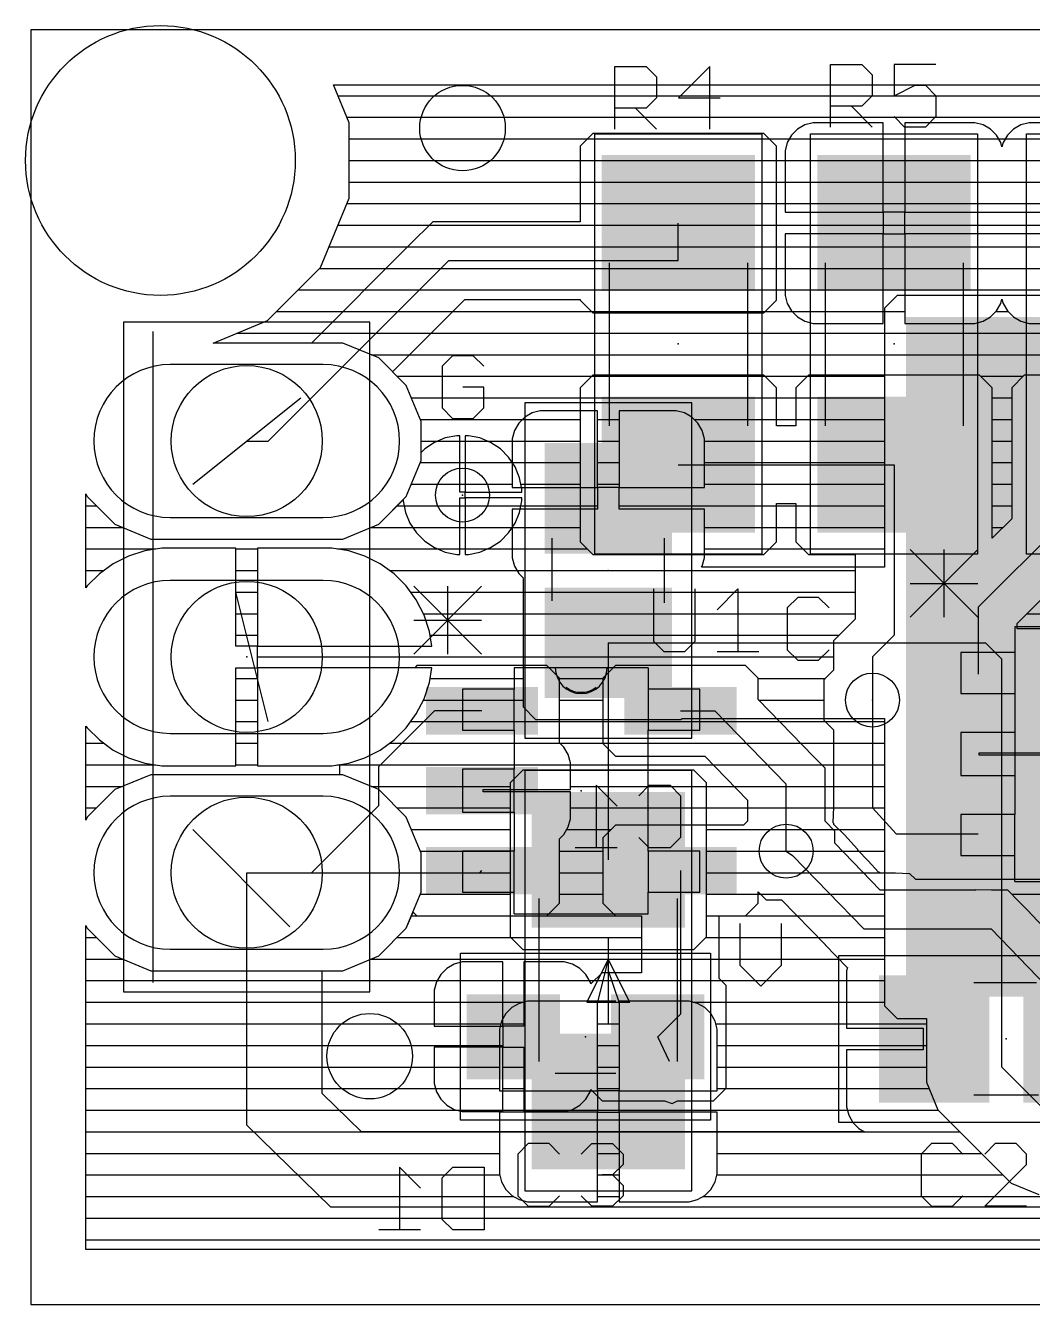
# Model space of a CAD drawing. Extents: x 0 to 1.18, y 0 to 0.59.
# Drawn here: x -0.003 to 0.464, y 0 to 0.593 of the extents above; entities that cross this region are included whole.
import ezdxf

# ---------------------------------------------------------------- set-up
doc = ezdxf.new("R2010")
doc.units = 0
for name, color, linetype in [('1', 14, 'CONTINUOUS'), ('16', 174, 'CONTINUOUS'), ('17', 94, 'CONTINUOUS'), ('18', 94, 'CONTINUOUS'), ('19', 54, 'CONTINUOUS'), ('20', 178, 'CONTINUOUS'), ('21', 251, 'CONTINUOUS'), ('22', 251, 'CONTINUOUS'), ('23', 178, 'CONTINUOUS'), ('24', 178, 'CONTINUOUS'), ('25', 251, 'CONTINUOUS'), ('26', 251, 'CONTINUOUS'), ('39', 14, 'CONTINUOUS'), ('40', 174, 'CONTINUOUS'), ('51', 251, 'CONTINUOUS'), ('52', 251, 'CONTINUOUS')]:
    doc.layers.add(name, color=color, linetype=linetype)

# ---------------------------------------------------------------- blocks, each defined once
blk = doc.blocks.new('PIE')
blk.add_circle((0, 0), 0.5)
blk = doc.blocks.new('RECT')
blk.add_solid([(-0.5, -0.5), (0.5, -0.5), (-0.5, 0.5), (0.5, 0.5)])
blk = doc.blocks.new('LONGP100')
blk.add_lwpolyline([(-0.5, -0.5), (0.5, -0.5, 1), (0.5, 0.5), (-0.5, 0.5, 1)], format="xyb", close=True)
blk = doc.blocks.new('ROUNDV')
blk.add_circle((0, 0), 0.5)

msp = doc.modelspace()

# ---------------------------------------------------------------- linework, layer by layer
at = {"layer": '1'}
for p, q in [((0.1475, 0.547405), (0.14019, 0.565051)), ((0.14019, 0.565051), (1.155602, 0.565051)), ((0.142283, 0.56), (1.155602, 0.56)), ((0.146425, 0.55), (1.155602, 0.55)), ((0.1475, 0.512595), (0.1475, 0.547405)), ((0.358718, 0.546458), (0.355298, 0.544483)), ((0.362533, 0.54748), (0.358718, 0.546458)), ((0.395, 0.54748), (0.362533, 0.54748)), ((0.395, 0.505985), (0.395, 0.54748)), ((0.437467, 0.54748), (0.405, 0.54748)), ((0.405, 0.54748), (0.405, 0.505985)), ((0.441282, 0.546458), (0.437467, 0.54748)), ((0.444702, 0.544483), (0.441282, 0.546458)), ((0.458718, 0.546458), (0.455298, 0.544483)), ((0.462533, 0.54748), (0.458718, 0.546458)), ((0.495, 0.54748), (0.462533, 0.54748)), ((0.1475, 0.54), (0.257885, 0.54)), ((0.260366, 0.54248), (0.254508, 0.536622)), ((0.339634, 0.54248), (0.260366, 0.54248)), ((0.345492, 0.536622), (0.339634, 0.54248)), ((0.342114, 0.54), (0.351529, 0.54)), ((0.352505, 0.54169), (0.35053, 0.53827)), ((0.355298, 0.544483), (0.352505, 0.54169)), ((0.395, 0.54), (0.405, 0.54)), ((0.447495, 0.54169), (0.444702, 0.544483)), ((0.44947, 0.53827), (0.447495, 0.54169)), ((0.448471, 0.54), (0.451529, 0.54)), ((0.452505, 0.54169), (0.45053, 0.53827)), ((0.455298, 0.544483), (0.452505, 0.54169)), ((0.254508, 0.536622), (0.254508, 0.501622)), ((0.345492, 0.465346), (0.345492, 0.536622)), ((0.35053, 0.53827), (0.349508, 0.534455)), ((0.349508, 0.534455), (0.349508, 0.505984)), ((0.45, 0.536291), (0.44947, 0.53827)), ((0.45053, 0.53827), (0.45, 0.536291)), ((0.1475, 0.53), (0.254508, 0.53)), ((0.345492, 0.53), (0.349508, 0.53)), ((0.395, 0.53), (0.405, 0.53)), ((0.1475, 0.52), (0.254508, 0.52)), ((0.345492, 0.52), (0.349508, 0.52)), ((0.395, 0.52), (0.405, 0.52)), ((0.134179, 0.480435), (0.1475, 0.512595)), ((0.146425, 0.51), (0.254508, 0.51)), ((0.345492, 0.51), (0.349508, 0.51)), ((0.395, 0.51), (0.405, 0.51)), ((0.349508, 0.505984), (0.395, 0.505984)), ((0.405, 0.505985), (0.395, 0.505985)), ((0.395, 0.505984), (0.395, 0.495984)), ((0.405, 0.495984), (0.405, 0.505984)), ((0.405, 0.505984), (0.495, 0.505984)), ((0.142283, 0.5), (0.184544, 0.5)), ((0.186166, 0.501622), (0.175622, 0.491078)), ((0.254508, 0.501622), (0.186166, 0.501622)), ((0.299921, 0.483622), (0.3, 0.500984)), ((0.345492, 0.5), (0.395, 0.5)), ((0.405, 0.5), (0.495, 0.5)), ((0.395, 0.495984), (0.349508, 0.495984)), ((0.349508, 0.495984), (0.349508, 0.467513)), ((0.395, 0.454488), (0.395, 0.495984)), ((0.395, 0.495984), (0.405, 0.495984)), ((0.449508, 0.495984), (0.405, 0.495984)), ((0.405, 0.495984), (0.405, 0.454488)), ((0.495, 0.495984), (0.449508, 0.495984)), ((0.175622, 0.491078), (0.129977, 0.445433)), ((0.138141, 0.49), (0.174544, 0.49)), ((0.345492, 0.49), (0.349508, 0.49)), ((0.395, 0.49), (0.405, 0.49)), ((0.109565, 0.455821), (0.134179, 0.480435)), ((0.11, 0.4), (0.193622, 0.483622)), ((0.133744, 0.48), (0.164544, 0.48)), ((0.193622, 0.483622), (0.299921, 0.483622)), ((0.345492, 0.48), (0.349508, 0.48)), ((0.395, 0.48), (0.405, 0.48)), ((0.123744, 0.47), (0.154544, 0.47)), ((0.345492, 0.47), (0.349508, 0.47)), ((0.395, 0.47), (0.405, 0.47)), ((0.16757, 0.432115), (0.201078, 0.465622)), ((0.201078, 0.465622), (0.254508, 0.465622)), ((0.254508, 0.465622), (0.254508, 0.465346)), ((0.254508, 0.465346), (0.260366, 0.459488)), ((0.339634, 0.459488), (0.345492, 0.465346)), ((0.349508, 0.467513), (0.35053, 0.463698)), ((0.35053, 0.463698), (0.352505, 0.460278)), ((0.447495, 0.460278), (0.44947, 0.463698)), ((0.44947, 0.463698), (0.45, 0.465677)), ((0.45, 0.465677), (0.45053, 0.463698)), ((0.45053, 0.463698), (0.452505, 0.460278)), ((0.113744, 0.46), (0.144544, 0.46)), ((0.195456, 0.46), (0.259854, 0.46)), ((0.260366, 0.459488), (0.339634, 0.459488)), ((0.340146, 0.46), (0.352783, 0.46)), ((0.352505, 0.460278), (0.355298, 0.457485)), ((0.355298, 0.457485), (0.358718, 0.45551)), ((0.395, 0.46), (0.405, 0.46)), ((0.441282, 0.45551), (0.444702, 0.457485)), ((0.444702, 0.457485), (0.447495, 0.460278)), ((0.447217, 0.46), (0.452783, 0.46)), ((0.452505, 0.460278), (0.455298, 0.457485)), ((0.455298, 0.457485), (0.458718, 0.45551)), ((0.084485, 0.445433), (0.109565, 0.455821)), ((0.358718, 0.45551), (0.362533, 0.454488)), ((0.362533, 0.454488), (0.395, 0.454488)), ((0.405, 0.454488), (0.437467, 0.454488)), ((0.437467, 0.454488), (0.441282, 0.45551)), ((0.458718, 0.45551), (0.462533, 0.454488)), ((0.462533, 0.454488), (0.495, 0.454488)), ((0.129977, 0.445433), (0.084485, 0.445433)), ((0.095511, 0.45), (0.134544, 0.45)), ((0.185456, 0.45), (0.639015, 0.45)), ((0.175456, 0.44), (0.59752, 0.44)), ((0.173949, 0.425736), (0.16757, 0.432115)), ((0.169685, 0.43), (0.259854, 0.43)), ((0.260366, 0.430512), (0.254508, 0.424654)), ((0.339634, 0.430512), (0.260366, 0.430512)), ((0.345492, 0.424654), (0.339634, 0.430512)), ((0.340146, 0.43), (0.359854, 0.43)), ((0.360366, 0.430512), (0.354508, 0.424654)), ((0.439634, 0.430512), (0.360366, 0.430512)), ((0.445492, 0.424654), (0.439634, 0.430512)), ((0.440146, 0.43), (0.459854, 0.43)), ((0.460366, 0.430512), (0.454508, 0.424654)), ((0.539634, 0.430512), (0.460366, 0.430512)), ((0.180866, 0.409037), (0.173949, 0.425736)), ((0.254508, 0.424654), (0.254508, 0.353377)), ((0.345492, 0.407016), (0.345492, 0.424654)), ((0.354508, 0.424654), (0.354508, 0.407016)), ((0.445492, 0.354948), (0.445492, 0.424654)), ((0.454508, 0.424654), (0.454508, 0.363964)), ((0.176325, 0.42), (0.254508, 0.42)), ((0.345492, 0.42), (0.354508, 0.42)), ((0.445492, 0.42), (0.454508, 0.42)), ((0.180467, 0.41), (0.254508, 0.41)), ((0.180866, 0.394757), (0.180866, 0.409037)), ((0.345492, 0.41), (0.354508, 0.41)), ((0.445492, 0.41), (0.454508, 0.41)), ((0.354508, 0.407016), (0.345492, 0.407016)), ((0.1, 0.4), (0.11, 0.4)), ((0.180866, 0.4), (0.188495, 0.4)), ((0.186974, 0.39937), (0.18247, 0.396361)), ((0.191978, 0.401443), (0.186974, 0.39937)), ((0.197291, 0.4025), (0.191978, 0.401443)), ((0.19875, 0.4025), (0.197291, 0.4025)), ((0.19875, 0.376251), (0.19875, 0.4025)), ((0.19875, 0.4), (0.20125, 0.4)), ((0.202709, 0.4025), (0.20125, 0.4025)), ((0.20125, 0.4025), (0.20125, 0.376251)), ((0.208021, 0.401443), (0.202709, 0.4025)), ((0.213026, 0.39937), (0.208021, 0.401443)), ((0.211505, 0.4), (0.254508, 0.4)), ((0.21753, 0.396361), (0.213026, 0.39937)), ((0.445492, 0.4), (0.454508, 0.4)), ((0.18247, 0.396361), (0.180866, 0.394757)), ((0.221361, 0.39253), (0.21753, 0.396361)), ((0.22437, 0.388026), (0.221361, 0.39253)), ((0.19875, 0.39), (0.20125, 0.39)), ((0.223051, 0.39), (0.254508, 0.39)), ((0.226443, 0.383021), (0.22437, 0.388026)), ((0.3, 0.389016), (0.4, 0.389016)), ((0.4, 0.389016), (0.4, 0.31)), ((0.445492, 0.39), (0.454508, 0.39)), ((0.19875, 0.38), (0.20125, 0.38)), ((0.2275, 0.377709), (0.226443, 0.383021)), ((0.227044, 0.38), (0.254508, 0.38)), ((0.5, 0.384), (0.439, 0.323)), ((0.445492, 0.38), (0.454508, 0.38)), ((0.0255, 0.332031), (0.0255, 0.375594)), ((0.0255, 0.375594), (0.026051, 0.374264)), ((0.026051, 0.374264), (0.038831, 0.361484)), ((0.20125, 0.376251), (0.19875, 0.376251)), ((0.19875, 0.3475), (0.19875, 0.373749)), ((0.19875, 0.373749), (0.20125, 0.373749)), ((0.20125, 0.373749), (0.20125, 0.3475)), ((0.201251, 0.37375), (0.201251, 0.37625)), ((0.201251, 0.37625), (0.2275, 0.37625)), ((0.2275, 0.37375), (0.201251, 0.37375)), ((0.2275, 0.37625), (0.2275, 0.377709)), ((0.2275, 0.372291), (0.2275, 0.37375)), ((0.0255, 0.37), (0.030315, 0.37)), ((0.161169, 0.361484), (0.1725, 0.372815)), ((0.169685, 0.37), (0.172956, 0.37)), ((0.1725, 0.372815), (0.1725, 0.372291)), ((0.1725, 0.372291), (0.173557, 0.366978)), ((0.19875, 0.37), (0.20125, 0.37)), ((0.226443, 0.366978), (0.2275, 0.372291)), ((0.227044, 0.37), (0.254508, 0.37)), ((0.345492, 0.353377), (0.345492, 0.371016)), ((0.345492, 0.371016), (0.354508, 0.371016)), ((0.345492, 0.37), (0.354508, 0.37)), ((0.354508, 0.371016), (0.354508, 0.353377)), ((0.445492, 0.37), (0.454508, 0.37)), ((0.038831, 0.361484), (0.05553, 0.354567)), ((0.14447, 0.354567), (0.161169, 0.361484)), ((0.173557, 0.366978), (0.17563, 0.361974)), ((0.17563, 0.361974), (0.178639, 0.35747)), ((0.221361, 0.35747), (0.22437, 0.361974)), ((0.22437, 0.361974), (0.226443, 0.366978)), ((0.454508, 0.363964), (0.445492, 0.354948)), ((0.0255, 0.36), (0.042413, 0.36)), ((0.157587, 0.36), (0.176949, 0.36)), ((0.178639, 0.35747), (0.18247, 0.353639)), ((0.19875, 0.36), (0.20125, 0.36)), ((0.21753, 0.353639), (0.221361, 0.35747)), ((0.223051, 0.36), (0.254508, 0.36)), ((0.345492, 0.36), (0.354508, 0.36)), ((0.445492, 0.36), (0.450544, 0.36)), ((0.0255, 0.35), (0.057864, 0.35)), ((0.060598, 0.350433), (0.052757, 0.349191)), ((0.05553, 0.354567), (0.14447, 0.354567)), ((0.095, 0.350433), (0.060598, 0.350433)), ((0.095, 0.305), (0.095, 0.350433)), ((0.095, 0.35), (0.105, 0.35)), ((0.139402, 0.350433), (0.105, 0.350433)), ((0.105, 0.350433), (0.105, 0.305)), ((0.147243, 0.349191), (0.139402, 0.350433)), ((0.142136, 0.35), (0.188494, 0.35)), ((0.18247, 0.353639), (0.186974, 0.35063)), ((0.186974, 0.35063), (0.191978, 0.348557)), ((0.19875, 0.35), (0.20125, 0.35)), ((0.208021, 0.348557), (0.213026, 0.35063)), ((0.211506, 0.35), (0.257885, 0.35)), ((0.213026, 0.35063), (0.21753, 0.353639)), ((0.254508, 0.353377), (0.260366, 0.34752)), ((0.339634, 0.34752), (0.345492, 0.353377)), ((0.342115, 0.35), (0.357885, 0.35)), ((0.354508, 0.353377), (0.360366, 0.34752)), ((0.045207, 0.346738), (0.038134, 0.343134)), ((0.052757, 0.349191), (0.045207, 0.346738)), ((0.154793, 0.346738), (0.147243, 0.349191)), ((0.161866, 0.343134), (0.154793, 0.346738)), ((0.191978, 0.348557), (0.197291, 0.3475)), ((0.197291, 0.3475), (0.19875, 0.3475)), ((0.20125, 0.3475), (0.202709, 0.3475)), ((0.202709, 0.3475), (0.208021, 0.348557)), ((0.260366, 0.34752), (0.339634, 0.34752)), ((0.360366, 0.34752), (0.382, 0.34752)), ((0.382, 0.34752), (0.382, 0.317456)), ((0.457, 0.315544), (0.488975, 0.34752)), ((0.0255, 0.34), (0.03382, 0.34)), ((0.031712, 0.338468), (0.026099, 0.332855)), ((0.038134, 0.343134), (0.031712, 0.338468)), ((0.095, 0.34), (0.105, 0.34)), ((0.168288, 0.338468), (0.161866, 0.343134)), ((0.16618, 0.34), (0.382, 0.34)), ((0.173901, 0.332855), (0.168288, 0.338468)), ((0.026099, 0.332855), (0.0255, 0.332031)), ((0.178567, 0.326433), (0.173901, 0.332855)), ((0.095, 0.33), (0.105, 0.33)), ((0.175975, 0.33), (0.382, 0.33)), ((0.182171, 0.319359), (0.178567, 0.326433)), ((0.095, 0.32), (0.105, 0.32)), ((0.181845, 0.32), (0.382, 0.32)), ((0.439, 0.323), (0.439, 0.292)), ((0.461456, 0.32), (0.60252, 0.32)), ((0.184624, 0.31181), (0.182171, 0.319359)), ((0.382, 0.317456), (0.372, 0.307456)), ((0.457, 0.313), (0.457, 0.315544)), ((0.095, 0.31), (0.105, 0.31)), ((0.185703, 0.305), (0.184624, 0.31181)), ((0.184911, 0.31), (0.374544, 0.31)), ((0.4, 0.31), (0.39, 0.3)), ((0.468142, 0.313), (0.457, 0.313)), ((0.105, 0.305), (0.095, 0.305)), ((0.105, 0.295), (0.105, 0.305)), ((0.105, 0.305), (0.185703, 0.305)), ((0.372, 0.307456), (0.372, 0.29382)), ((0.105, 0.3), (0.372, 0.3)), ((0.39, 0.3), (0.39, 0.28)), ((0.095, 0.249567), (0.095, 0.294999)), ((0.095, 0.294999), (0.105, 0.294999)), ((0.177858, 0.295), (0.105, 0.295)), ((0.105, 0.294999), (0.105, 0.249567)), ((0.178858, 0.296), (0.177858, 0.295)), ((0.239142, 0.296), (0.178858, 0.296)), ((0.245, 0.290142), (0.239142, 0.296)), ((0.270858, 0.296), (0.265, 0.290142)), ((0.331142, 0.296), (0.270858, 0.296)), ((0.337, 0.290142), (0.331142, 0.296)), ((0.372, 0.29382), (0.3675, 0.28932)), ((0.095, 0.29), (0.105, 0.29)), ((0.245, 0.260213), (0.245, 0.290142)), ((0.245, 0.29), (0.265, 0.29)), ((0.265, 0.290142), (0.265, 0.259858)), ((0.337, 0.280238), (0.337, 0.290142)), ((0.337, 0.29), (0.36818, 0.29)), ((0.3675, 0.28932), (0.3675, 0.27068)), ((0.095, 0.28), (0.105, 0.28)), ((0.245, 0.28), (0.265, 0.28)), ((0.362822, 0.253633), (0.337, 0.280238)), ((0.337231, 0.28), (0.3675, 0.28)), ((0.39, 0.28), (0.39, 0.23)), ((0.187, 0.275), (0.161, 0.249)), ((0.209, 0.275), (0.187, 0.275)), ((0.301, 0.275), (0.317, 0.275)), ((0.317, 0.275), (0.35, 0.241)), ((0.0255, 0.224406), (0.0255, 0.267969)), ((0.0255, 0.267969), (0.026099, 0.267145)), ((0.026099, 0.267145), (0.031712, 0.261532)), ((0.095, 0.27), (0.105, 0.27)), ((0.245, 0.27), (0.265, 0.27)), ((0.346937, 0.27), (0.36818, 0.27)), ((0.3675, 0.27068), (0.372, 0.26618)), ((0.031712, 0.261532), (0.038134, 0.256866)), ((0.372, 0.26618), (0.372, 0.230391)), ((0.0255, 0.26), (0.03382, 0.26)), ((0.038134, 0.256866), (0.045207, 0.253262)), ((0.095, 0.26), (0.105, 0.26)), ((0.247003, 0.25821), (0.245, 0.260213)), ((0.245213, 0.26), (0.265, 0.26)), ((0.248978, 0.25479), (0.247003, 0.25821)), ((0.25, 0.250975), (0.248978, 0.25479)), ((0.265, 0.259858), (0.270858, 0.254)), ((0.356643, 0.26), (0.372, 0.26)), ((0.439501, 0.2545), (0.439501, 0.2555)), ((0.439501, 0.2555), (0.479, 0.2555)), ((0.0255, 0.25), (0.057863, 0.25)), ((0.045207, 0.253262), (0.052757, 0.250809)), ((0.052757, 0.250809), (0.060598, 0.249567)), ((0.060598, 0.249567), (0.095, 0.249567)), ((0.095, 0.25), (0.105, 0.25)), ((0.105, 0.249567), (0.139402, 0.249567)), ((0.139402, 0.249567), (0.143, 0.250137)), ((0.142136, 0.25), (0.143, 0.25)), ((0.143, 0.250137), (0.143, 0.245433)), ((0.161, 0.249), (0.161, 0.231)), ((0.25, 0.2385), (0.25, 0.250975)), ((0.25, 0.25), (0.31618, 0.25)), ((0.270858, 0.254), (0.312298, 0.254)), ((0.312298, 0.254), (0.332, 0.233701)), ((0.368, 0.248456), (0.362822, 0.253633)), ((0.366456, 0.25), (0.372, 0.25)), ((0.479, 0.2545), (0.439501, 0.2545)), ((0.05553, 0.245433), (0.038831, 0.238516)), ((0.143, 0.245433), (0.05553, 0.245433)), ((0.368, 0.248299), (0.368, 0.248456)), ((0.368109, 0.248186), (0.368, 0.248299)), ((0.368, 0.240867), (0.368109, 0.248186)), ((0.0255, 0.24), (0.042413, 0.24)), ((0.038831, 0.238516), (0.026051, 0.225736)), ((0.209501, 0.2375), (0.209501, 0.2385)), ((0.209501, 0.2385), (0.25, 0.2385)), ((0.25, 0.2375), (0.209501, 0.2375)), ((0.25, 0.24), (0.325886, 0.24)), ((0.25, 0.225025), (0.25, 0.2375)), ((0.35, 0.21), (0.35, 0.241)), ((0.368, 0.22382), (0.368, 0.240867)), ((0.368, 0.24), (0.372, 0.24)), ((0.332, 0.233701), (0.332, 0.22382)), ((0.0255, 0.23), (0.030315, 0.23)), ((0.026051, 0.225736), (0.0255, 0.224406)), ((0.161, 0.231), (0.13, 0.2)), ((0.25, 0.23), (0.332, 0.23)), ((0.368, 0.23), (0.371983, 0.23)), ((0.372, 0.230391), (0.371693, 0.223333)), ((0.39, 0.23), (0.401, 0.218)), ((0.247003, 0.21779), (0.248978, 0.22121)), ((0.248279, 0.22), (0.268858, 0.22)), ((0.248978, 0.22121), (0.25, 0.225025)), ((0.270858, 0.222), (0.265, 0.216142)), ((0.33018, 0.222), (0.270858, 0.222)), ((0.332, 0.22382), (0.33018, 0.222)), ((0.3725, 0.21932), (0.368, 0.22382)), ((0.371693, 0.223333), (0.372, 0.222998)), ((0.37182, 0.22), (0.374544, 0.22)), ((0.372, 0.222998), (0.372, 0.222544)), ((0.372, 0.222544), (0.376997, 0.217547)), ((0.3725, 0.213753), (0.3725, 0.21932)), ((0.245, 0.215787), (0.247003, 0.21779)), ((0.245, 0.185858), (0.245, 0.215787)), ((0.265, 0.216142), (0.265, 0.185858)), ((0.393614, 0.192), (0.3725, 0.213753)), ((0.376997, 0.217547), (0.383, 0.210998)), ((0.401, 0.218), (0.439, 0.218)), ((0.245, 0.21), (0.265, 0.21)), ((0.35, 0.21), (0.353, 0.208)), ((0.353, 0.208), (0.386, 0.174)), ((0.376143, 0.21), (0.383544, 0.21)), ((0.383, 0.210998), (0.383, 0.210544)), ((0.383, 0.210544), (0.387996, 0.205548)), ((0.387996, 0.205548), (0.392769, 0.200341)), ((0.1, 0.083), (0.1, 0.2)), ((0.1, 0.2), (0.13, 0.2)), ((0.13, 0.2), (0.208, 0.2)), ((0.208, 0.2), (0.209, 0.201)), ((0.245, 0.2), (0.265, 0.2)), ((0.301, 0.201), (0.301, 0.134535)), ((0.385849, 0.2), (0.393544, 0.2)), ((0.392769, 0.200341), (0.393223, 0.200321)), ((0.393223, 0.200321), (0.393544, 0.2)), ((0.393544, 0.2), (0.400609, 0.2)), ((0.400609, 0.2), (0.407142, 0.199716)), ((0.407142, 0.199716), (0.409858, 0.197)), ((0.409858, 0.197), (0.468142, 0.197)), ((0.245, 0.19), (0.265, 0.19)), ((0.337, 0.185858), (0.337, 0.19118)), ((0.337, 0.19118), (0.34068, 0.1875)), ((0.337, 0.19), (0.33818, 0.19)), ((0.437716, 0.192), (0.393614, 0.192)), ((0.43784, 0.19212), (0.437716, 0.192)), ((0.445149, 0.192), (0.43784, 0.19212)), ((0.452456, 0.192), (0.445149, 0.192)), ((0.452578, 0.191878), (0.452456, 0.192)), ((0.45275, 0.191875), (0.452578, 0.191878)), ((0.457832, 0.186624), (0.45275, 0.191875)), ((0.454565, 0.19), (0.482, 0.19)), ((0.239142, 0.18), (0.245, 0.185858)), ((0.265, 0.185858), (0.270858, 0.18)), ((0.331142, 0.18), (0.337, 0.185858)), ((0.34068, 0.1875), (0.347813, 0.1875)), ((0.347813, 0.1875), (0.368, 0.166701)), ((0.463, 0.181456), (0.457832, 0.186624)), ((0.173949, 0.174264), (0.177067, 0.181791)), ((0.176325, 0.18), (0.178858, 0.18)), ((0.177067, 0.181791), (0.178858, 0.18)), ((0.178858, 0.18), (0.239142, 0.18)), ((0.239142, 0.18), (0.270858, 0.18)), ((0.270858, 0.18), (0.283, 0.18)), ((0.283, 0.18), (0.283, 0.153685)), ((0.319, 0.150945), (0.319, 0.18)), ((0.319, 0.18), (0.331142, 0.18)), ((0.331142, 0.18), (0.355092, 0.18)), ((0.463, 0.181283), (0.463, 0.181456)), ((0.481151, 0.162527), (0.463, 0.181283)), ((0.161169, 0.161484), (0.173949, 0.174264)), ((0.386, 0.174), (0.445, 0.174)), ((0.445, 0.174), (0.475, 0.143)), ((0.169685, 0.17), (0.283, 0.17)), ((0.319, 0.17), (0.364798, 0.17)), ((0.368, 0.166701), (0.368, 0.166544)), ((0.368, 0.166544), (0.373181, 0.161364)), ((0.14447, 0.154567), (0.161169, 0.161484)), ((0.157587, 0.16), (0.283, 0.16)), ((0.319, 0.16), (0.374504, 0.16)), ((0.373181, 0.161364), (0.378276, 0.156113)), ((0.135, 0.097764), (0.135, 0.154567)), ((0.135, 0.154567), (0.14447, 0.154567)), ((0.192672, 0.155688), (0.189879, 0.152895)), ((0.196092, 0.157663), (0.192672, 0.155688)), ((0.199907, 0.158685), (0.196092, 0.157663)), ((0.218693, 0.158685), (0.199907, 0.158685)), ((0.218693, 0.128843), (0.218693, 0.158685)), ((0.247164, 0.158685), (0.228378, 0.158685)), ((0.228378, 0.158685), (0.228378, 0.128843)), ((0.250979, 0.157663), (0.247164, 0.158685)), ((0.254399, 0.155688), (0.250979, 0.157663)), ((0.257192, 0.152895), (0.254399, 0.155688)), ((0.378376, 0.156112), (0.377945, 0.154502)), ((0.377945, 0.154502), (0.377945, 0.128)), ((0.378276, 0.156113), (0.378376, 0.156112)), ((0.135, 0.15), (0.188207, 0.15)), ((0.187904, 0.149475), (0.186882, 0.14566)), ((0.189879, 0.152895), (0.187904, 0.149475)), ((0.218693, 0.15), (0.228378, 0.15)), ((0.259167, 0.149475), (0.257192, 0.152895)), ((0.258863, 0.15), (0.260984, 0.15)), ((0.25944, 0.148456), (0.259167, 0.149475)), ((0.264669, 0.153685), (0.25944, 0.148456)), ((0.283, 0.153685), (0.264669, 0.153685)), ((0.322118, 0.147827), (0.319, 0.150945)), ((0.319945, 0.15), (0.377945, 0.15)), ((0.186882, 0.14566), (0.186882, 0.128843)), ((0.322118, 0.100173), (0.322118, 0.147827)), ((0.135, 0.14), (0.186882, 0.14)), ((0.218693, 0.14), (0.228378, 0.14)), ((0.322118, 0.14), (0.377945, 0.14)), ((0.301, 0.134535), (0.290465, 0.124)), ((0.135, 0.13), (0.186882, 0.13)), ((0.186882, 0.128843), (0.218692, 0.128843)), ((0.218692, 0.128843), (0.218692, 0.119157)), ((0.218693, 0.13), (0.228378, 0.13)), ((0.228378, 0.128843), (0.218693, 0.128843)), ((0.322118, 0.13), (0.377945, 0.13)), ((0.377945, 0.128), (0.413535, 0.128)), ((0.413535, 0.128), (0.413535, 0.118)), ((0.135, 0.12), (0.218692, 0.12)), ((0.218692, 0.119157), (0.186882, 0.119157)), ((0.186882, 0.119157), (0.186882, 0.10234)), ((0.218693, 0.089315), (0.218693, 0.119157)), ((0.218693, 0.119157), (0.228378, 0.119157)), ((0.228378, 0.119157), (0.228378, 0.089315)), ((0.296, 0.112535), (0.290465, 0.124)), ((0.322118, 0.12), (0.413535, 0.12)), ((0.413535, 0.118), (0.377945, 0.118)), ((0.377945, 0.118), (0.377945, 0.091498)), ((0.135, 0.11), (0.186882, 0.11)), ((0.218693, 0.11), (0.228378, 0.11)), ((0.322118, 0.11), (0.377945, 0.11)), ((0.186882, 0.10234), (0.187904, 0.098525)), ((0.135, 0.1), (0.187509, 0.1)), ((0.153232, 0.08), (0.135, 0.097764)), ((0.187904, 0.098525), (0.189879, 0.095105)), ((0.189879, 0.095105), (0.192672, 0.092312)), ((0.218693, 0.1), (0.228378, 0.1)), ((0.254399, 0.092312), (0.257192, 0.095105)), ((0.257192, 0.095105), (0.259167, 0.098525)), ((0.259167, 0.098525), (0.25944, 0.099544)), ((0.25944, 0.099544), (0.264669, 0.094315)), ((0.31626, 0.094315), (0.322118, 0.100173)), ((0.321945, 0.1), (0.377945, 0.1)), ((0.142969, 0.09), (0.197351, 0.09)), ((0.192672, 0.092312), (0.196092, 0.090337)), ((0.196092, 0.090337), (0.199907, 0.089315)), ((0.199907, 0.089315), (0.218693, 0.089315)), ((0.218693, 0.09), (0.228378, 0.09)), ((0.228378, 0.089315), (0.247164, 0.089315)), ((0.247164, 0.089315), (0.250979, 0.090337)), ((0.24972, 0.09), (0.378346, 0.09)), ((0.250979, 0.090337), (0.254399, 0.092312)), ((0.264669, 0.094315), (0.293583, 0.094315)), ((0.293583, 0.094315), (0.297112, 0.093084)), ((0.297112, 0.093084), (0.299661, 0.094315)), ((0.299661, 0.094315), (0.31626, 0.094315)), ((0.377945, 0.091498), (0.378967, 0.087683)), ((0.139, 0.045), (0.1, 0.083)), ((0.378967, 0.087683), (0.380942, 0.084262)), ((0.380942, 0.084262), (0.383735, 0.081469)), ((0.38628, 0.08), (0.153232, 0.08)), ((0.153232, 0.08), (0.38628, 0.08)), ((0.383735, 0.081469), (0.38628, 0.08)), ((0.548, 0.045), (0.139, 0.045))]:
    msp.add_line(p, q, dxfattribs=at)
at = {"layer": '16'}
for p, q in [((0.1475, 0.547405), (0.14019, 0.565051)), ((0.14019, 0.565051), (1.155602, 0.565051)), ((0.142283, 0.56), (1.155602, 0.56)), ((0.146425, 0.55), (1.155602, 0.55)), ((0.1475, 0.512595), (0.1475, 0.547405)), ((0.1475, 0.54), (1.155602, 0.54)), ((0.1475, 0.53), (1.155602, 0.53)), ((0.1475, 0.52), (1.155602, 0.52)), ((0.134179, 0.480435), (0.1475, 0.512595)), ((0.146425, 0.51), (1.155602, 0.51)), ((0.142283, 0.5), (1.155602, 0.5)), ((0.138141, 0.49), (0.992413, 0.49)), ((0.109565, 0.455821), (0.134179, 0.480435)), ((0.133744, 0.48), (0.980315, 0.48)), ((0.123744, 0.47), (0.973675, 0.47)), ((0.401448, 0.46748), (0.395591, 0.461622)), ((0.496347, 0.46748), (0.401448, 0.46748)), ((0.113744, 0.46), (0.395591, 0.46)), ((0.395591, 0.461622), (0.395591, 0.341535)), ((0.084485, 0.445433), (0.109565, 0.455821)), ((0.14447, 0.445433), (0.084485, 0.445433)), ((0.095511, 0.45), (0.395591, 0.45)), ((0.161169, 0.438516), (0.14447, 0.445433)), ((0.157587, 0.44), (0.395591, 0.44)), ((0.173949, 0.425736), (0.161169, 0.438516)), ((0.169685, 0.43), (0.395591, 0.43)), ((0.180866, 0.409037), (0.173949, 0.425736)), ((0.176325, 0.42), (0.395591, 0.42)), ((0.180467, 0.41), (0.227763, 0.41)), ((0.180866, 0.390963), (0.180866, 0.409037)), ((0.228821, 0.411058), (0.226029, 0.408265)), ((0.232242, 0.413033), (0.228821, 0.411058)), ((0.236057, 0.414055), (0.232242, 0.413033)), ((0.262559, 0.414055), (0.236057, 0.414055)), ((0.262559, 0.378465), (0.262559, 0.414055)), ((0.262559, 0.41), (0.272559, 0.41)), ((0.299061, 0.414055), (0.272559, 0.414055)), ((0.272559, 0.414055), (0.272559, 0.378465)), ((0.302876, 0.413033), (0.299061, 0.414055)), ((0.306297, 0.411058), (0.302876, 0.413033)), ((0.309089, 0.408265), (0.306297, 0.411058)), ((0.307355, 0.41), (0.395591, 0.41)), ((0.224054, 0.404845), (0.223031, 0.40103)), ((0.226029, 0.408265), (0.224054, 0.404845)), ((0.311064, 0.404845), (0.309089, 0.408265)), ((0.312086, 0.40103), (0.311064, 0.404845)), ((0.180866, 0.4), (0.223031, 0.4)), ((0.223031, 0.40103), (0.223031, 0.378464)), ((0.262559, 0.4), (0.272559, 0.4)), ((0.312086, 0.378464), (0.312086, 0.40103)), ((0.312086, 0.4), (0.395591, 0.4)), ((0.173949, 0.374264), (0.180866, 0.390963)), ((0.180467, 0.39), (0.223031, 0.39)), ((0.262559, 0.39), (0.272559, 0.39)), ((0.312086, 0.39), (0.395591, 0.39)), ((0.176325, 0.38), (0.223031, 0.38)), ((0.262559, 0.38), (0.272559, 0.38)), ((0.312086, 0.38), (0.395591, 0.38)), ((0.0255, 0.332031), (0.0255, 0.375594)), ((0.0255, 0.375594), (0.026051, 0.374264)), ((0.026051, 0.374264), (0.038831, 0.361484)), ((0.161169, 0.361484), (0.173949, 0.374264)), ((0.223031, 0.378464), (0.262559, 0.378464)), ((0.272559, 0.378465), (0.262559, 0.378465)), ((0.262559, 0.378464), (0.262559, 0.368465)), ((0.272559, 0.368465), (0.272559, 0.378464)), ((0.272559, 0.378464), (0.312086, 0.378464)), ((0.0255, 0.37), (0.030315, 0.37)), ((0.169685, 0.37), (0.262559, 0.37)), ((0.262559, 0.368465), (0.223031, 0.368465)), ((0.223031, 0.368465), (0.223031, 0.345899)), ((0.272559, 0.37), (0.395591, 0.37)), ((0.312086, 0.368465), (0.272559, 0.368465)), ((0.312086, 0.345899), (0.312086, 0.368465)), ((0.038831, 0.361484), (0.05553, 0.354567)), ((0.14447, 0.354567), (0.161169, 0.361484)), ((0.0255, 0.36), (0.042413, 0.36)), ((0.157587, 0.36), (0.223031, 0.36)), ((0.312086, 0.36), (0.395591, 0.36)), ((0.0255, 0.35), (0.057864, 0.35)), ((0.060598, 0.350433), (0.052757, 0.349191)), ((0.05553, 0.354567), (0.14447, 0.354567)), ((0.095, 0.350433), (0.060598, 0.350433)), ((0.095, 0.305), (0.095, 0.350433)), ((0.095, 0.35), (0.105, 0.35)), ((0.139402, 0.350433), (0.105, 0.350433)), ((0.105, 0.350433), (0.105, 0.305)), ((0.147243, 0.349191), (0.139402, 0.350433)), ((0.142136, 0.35), (0.223031, 0.35)), ((0.312086, 0.35), (0.395591, 0.35)), ((0.045207, 0.346738), (0.038134, 0.343134)), ((0.052757, 0.349191), (0.045207, 0.346738)), ((0.154793, 0.346738), (0.147243, 0.349191)), ((0.161866, 0.343134), (0.154793, 0.346738)), ((0.223031, 0.345899), (0.224054, 0.342084)), ((0.311064, 0.342084), (0.312086, 0.345899)), ((0.0255, 0.34), (0.03382, 0.34)), ((0.031712, 0.338468), (0.026099, 0.332855)), ((0.038134, 0.343134), (0.031712, 0.338468)), ((0.095, 0.34), (0.105, 0.34)), ((0.168288, 0.338468), (0.161866, 0.343134)), ((0.16618, 0.34), (0.225257, 0.34)), ((0.173901, 0.332855), (0.168288, 0.338468)), ((0.224054, 0.342084), (0.226029, 0.338664)), ((0.226029, 0.338664), (0.228228, 0.336464)), ((0.310747, 0.341535), (0.311064, 0.342084)), ((0.395591, 0.341535), (0.310747, 0.341535)), ((0.026099, 0.332855), (0.0255, 0.332031)), ((0.178567, 0.326433), (0.173901, 0.332855)), ((0.228228, 0.336464), (0.228031, 0.336268)), ((0.228031, 0.336268), (0.228031, 0.276803)), ((0.095, 0.33), (0.105, 0.33)), ((0.175975, 0.33), (0.228031, 0.33)), ((0.182171, 0.319359), (0.178567, 0.326433)), ((0.095, 0.32), (0.105, 0.32)), ((0.181845, 0.32), (0.228031, 0.32)), ((0.184624, 0.31181), (0.182171, 0.319359)), ((0.095, 0.31), (0.105, 0.31)), ((0.185703, 0.305), (0.184624, 0.31181)), ((0.184911, 0.31), (0.228031, 0.31)), ((0.105, 0.305), (0.095, 0.305)), ((0.105, 0.295), (0.105, 0.305)), ((0.105, 0.305), (0.185703, 0.305)), ((0.267559, 0.306535), (0.442362, 0.306535)), ((0.442362, 0.306535), (0.448898, 0.3)), ((0.105, 0.3), (0.228031, 0.3)), ((0.45, 0.298898), (0.448898, 0.3)), ((0.45, 0.11), (0.45, 0.298898)), ((0.095, 0.249567), (0.095, 0.294999)), ((0.095, 0.294999), (0.105, 0.294999)), ((0.185703, 0.295), (0.105, 0.295)), ((0.105, 0.294999), (0.105, 0.249567)), ((0.184624, 0.28819), (0.185703, 0.295)), ((0.095, 0.29), (0.105, 0.29)), ((0.182171, 0.28064), (0.184624, 0.28819)), ((0.184911, 0.29), (0.228031, 0.29)), ((0.095, 0.28), (0.105, 0.28)), ((0.178567, 0.273567), (0.182171, 0.28064)), ((0.181845, 0.28), (0.228031, 0.28)), ((0.173901, 0.267145), (0.178567, 0.273567)), ((0.228031, 0.276803), (0.233889, 0.270945)), ((0.0255, 0.224406), (0.0255, 0.267969)), ((0.0255, 0.267969), (0.026099, 0.267145)), ((0.026099, 0.267145), (0.031712, 0.261532)), ((0.095, 0.27), (0.105, 0.27)), ((0.168288, 0.261532), (0.173901, 0.267145)), ((0.175975, 0.27), (0.395591, 0.27)), ((0.233889, 0.270945), (0.301229, 0.270945)), ((0.301229, 0.270945), (0.301819, 0.271535)), ((0.301819, 0.271535), (0.395591, 0.271535)), ((0.395591, 0.271535), (0.395591, 0.138377)), ((0.031712, 0.261532), (0.038134, 0.256866)), ((0.161866, 0.256866), (0.168288, 0.261532)), ((0.0255, 0.26), (0.03382, 0.26)), ((0.038134, 0.256866), (0.045207, 0.253262)), ((0.095, 0.26), (0.105, 0.26)), ((0.154793, 0.253262), (0.161866, 0.256866)), ((0.16618, 0.26), (0.395591, 0.26)), ((0.0255, 0.25), (0.057863, 0.25)), ((0.045207, 0.253262), (0.052757, 0.250809)), ((0.052757, 0.250809), (0.060598, 0.249567)), ((0.060598, 0.249567), (0.095, 0.249567)), ((0.095, 0.25), (0.105, 0.25)), ((0.105, 0.249567), (0.139402, 0.249567)), ((0.139402, 0.249567), (0.147243, 0.250809)), ((0.142136, 0.25), (0.395591, 0.25)), ((0.147243, 0.250809), (0.154793, 0.253262)), ((0.05553, 0.245433), (0.038831, 0.238516)), ((0.14447, 0.245433), (0.05553, 0.245433)), ((0.161169, 0.238516), (0.14447, 0.245433)), ((0.227925, 0.24748), (0.222067, 0.241622)), ((0.307193, 0.24748), (0.227925, 0.24748)), ((0.313051, 0.241622), (0.307193, 0.24748)), ((0.0255, 0.24), (0.042413, 0.24)), ((0.038831, 0.238516), (0.026051, 0.225736)), ((0.157587, 0.24), (0.222067, 0.24)), ((0.173949, 0.225736), (0.161169, 0.238516)), ((0.222067, 0.241622), (0.222067, 0.170346)), ((0.313051, 0.170346), (0.313051, 0.241622)), ((0.313051, 0.24), (0.395591, 0.24)), ((0.0255, 0.23), (0.030315, 0.23)), ((0.026051, 0.225736), (0.0255, 0.224406)), ((0.169685, 0.23), (0.222067, 0.23)), ((0.180866, 0.209037), (0.173949, 0.225736)), ((0.313051, 0.23), (0.395591, 0.23)), ((0.176325, 0.22), (0.222067, 0.22)), ((0.313051, 0.22), (0.395591, 0.22)), ((0.180467, 0.21), (0.222067, 0.21)), ((0.180866, 0.190963), (0.180866, 0.209037)), ((0.313051, 0.21), (0.395591, 0.21)), ((0.180866, 0.2), (0.222067, 0.2)), ((0.313051, 0.2), (0.395591, 0.2)), ((0.173949, 0.174264), (0.180866, 0.190963)), ((0.180467, 0.19), (0.222067, 0.19)), ((0.313051, 0.19), (0.395591, 0.19)), ((0.176325, 0.18), (0.222067, 0.18)), ((0.313051, 0.18), (0.395591, 0.18)), ((0.0255, 0.0255), (0.0255, 0.175594)), ((0.0255, 0.175594), (0.026051, 0.174264)), ((0.026051, 0.174264), (0.038831, 0.161484)), ((0.161169, 0.161484), (0.173949, 0.174264)), ((0.0255, 0.17), (0.030315, 0.17)), ((0.169685, 0.17), (0.222413, 0.17)), ((0.222067, 0.170346), (0.227925, 0.164488)), ((0.307193, 0.164488), (0.313051, 0.170346)), ((0.312705, 0.17), (0.395591, 0.17)), ((0.0255, 0.16), (0.042413, 0.16)), ((0.038831, 0.161484), (0.05553, 0.154567)), ((0.14447, 0.154567), (0.161169, 0.161484)), ((0.157587, 0.16), (0.395591, 0.16)), ((0.227925, 0.164488), (0.307193, 0.164488)), ((0.05553, 0.154567), (0.14447, 0.154567)), ((0.0255, 0.15), (0.395591, 0.15)), ((0.0255, 0.14), (0.228183, 0.14)), ((0.222857, 0.137515), (0.220064, 0.134722)), ((0.226277, 0.139489), (0.222857, 0.137515)), ((0.230092, 0.140512), (0.226277, 0.139489)), ((0.262559, 0.140512), (0.230092, 0.140512)), ((0.262559, 0.099016), (0.262559, 0.140512)), ((0.262559, 0.14), (0.272559, 0.14)), ((0.305026, 0.140512), (0.272559, 0.140512)), ((0.272559, 0.140512), (0.272559, 0.099016)), ((0.308841, 0.139489), (0.305026, 0.140512)), ((0.306936, 0.14), (0.395591, 0.14)), ((0.312261, 0.137515), (0.308841, 0.139489)), ((0.315054, 0.134722), (0.312261, 0.137515)), ((0.395591, 0.138377), (0.401448, 0.13252)), ((0.218089, 0.131302), (0.217067, 0.127487)), ((0.220064, 0.134722), (0.218089, 0.131302)), ((0.317029, 0.131302), (0.315054, 0.134722)), ((0.318051, 0.127487), (0.317029, 0.131302)), ((0.401448, 0.13252), (0.415, 0.13252)), ((0.415, 0.13252), (0.415, 0.103038)), ((0.0255, 0.13), (0.217741, 0.13)), ((0.217067, 0.127487), (0.217067, 0.099015)), ((0.262559, 0.13), (0.272559, 0.13)), ((0.317378, 0.13), (0.415, 0.13)), ((0.318051, 0.099015), (0.318051, 0.127487)), ((0.0255, 0.12), (0.217067, 0.12)), ((0.262559, 0.12), (0.272559, 0.12)), ((0.318051, 0.12), (0.415, 0.12)), ((0.0255, 0.11), (0.217067, 0.11)), ((0.262559, 0.11), (0.272559, 0.11)), ((0.318051, 0.11), (0.415, 0.11)), ((0.474094, 0.085906), (0.45, 0.11)), ((0.415, 0.103038), (0.420328, 0.090174)), ((0.0255, 0.1), (0.217067, 0.1)), ((0.217067, 0.099015), (0.262559, 0.099015)), ((0.262559, 0.1), (0.272559, 0.1)), ((0.272559, 0.099016), (0.262559, 0.099016)), ((0.262559, 0.099015), (0.262559, 0.089016)), ((0.272559, 0.089016), (0.272559, 0.099015)), ((0.272559, 0.099015), (0.318051, 0.099015)), ((0.318051, 0.1), (0.416258, 0.1)), ((0.0255, 0.09), (0.262559, 0.09)), ((0.262559, 0.089016), (0.217067, 0.089016)), ((0.217067, 0.089016), (0.217067, 0.060545)), ((0.262559, 0.04752), (0.262559, 0.089015)), ((0.262559, 0.089015), (0.272559, 0.089015)), ((0.272559, 0.09), (0.420502, 0.09)), ((0.318051, 0.089016), (0.272559, 0.089016)), ((0.272559, 0.089015), (0.272559, 0.04752)), ((0.318051, 0.060545), (0.318051, 0.089016)), ((0.420328, 0.090174), (0.430174, 0.080328)), ((0.0255, 0.08), (0.217067, 0.08)), ((0.262559, 0.08), (0.272559, 0.08)), ((0.318051, 0.08), (0.430502, 0.08)), ((0.430174, 0.080328), (0.454269, 0.056234)), ((0.0255, 0.07), (0.217067, 0.07)), ((0.262559, 0.07), (0.272559, 0.07)), ((0.318051, 0.07), (0.440502, 0.07)), ((0.0255, 0.06), (0.217213, 0.06)), ((0.217067, 0.060545), (0.218089, 0.05673)), ((0.262559, 0.06), (0.272559, 0.06)), ((0.317029, 0.05673), (0.318051, 0.060545)), ((0.317905, 0.06), (0.450502, 0.06)), ((0.218089, 0.05673), (0.220064, 0.053309)), ((0.315054, 0.053309), (0.317029, 0.05673)), ((0.454269, 0.056234), (0.467133, 0.050906)), ((0.0255, 0.05), (0.223752, 0.05)), ((0.220064, 0.053309), (0.222857, 0.050517)), ((0.222857, 0.050517), (0.226277, 0.048542)), ((0.226277, 0.048542), (0.230092, 0.04752)), ((0.230092, 0.04752), (0.262559, 0.04752)), ((0.262559, 0.05), (0.272559, 0.05)), ((0.272559, 0.04752), (0.305026, 0.04752)), ((0.305026, 0.04752), (0.308841, 0.048542)), ((0.308841, 0.048542), (0.312261, 0.050517)), ((0.311366, 0.05), (0.610502, 0.05)), ((0.312261, 0.050517), (0.315054, 0.053309)), ((0.0255, 0.04), (0.620967, 0.04)), ((0.0255, 0.03), (0.864137, 0.03)), ((0.864137, 0.0255), (0.0255, 0.0255))]:
    msp.add_line(p, q, dxfattribs=at)
at = {"layer": '19'}
msp.add_line((0.267559, 0.306535), (0.267559, 0.205984), dxfattribs=at)
at = {"layer": '20'}
for p, q in [((1.181102, 0.590551), (0, 0.590551)), ((0, 0.590551), (0, 0)), ((0, 0), (1.181102, 0))]:
    msp.add_line(p, q, dxfattribs=at)
msp.add_circle((0.06, 0.53), 0.0625, dxfattribs=at)
at = {"layer": '21'}
for p, q in [((0.157087, 0.455118), (0.042913, 0.455118)), ((0.042913, 0.455118), (0.042913, 0.144882)), ((0.056693, 0.149213), (0.056693, 0.450787)), ((0.157087, 0.144882), (0.157087, 0.455118)), ((0.4075, 0.3497), (0.43886, 0.31834)), ((0.4075, 0.31834), (0.43886, 0.3497)), ((0.42318, 0.31834), (0.42318, 0.3497)), ((0.1775, 0.3327), (0.20886, 0.30134)), ((0.1775, 0.30134), (0.20886, 0.3327)), ((0.1775, 0.3327), (0.20886, 0.30134)), ((0.1775, 0.30134), (0.20886, 0.3327)), ((0.19318, 0.30134), (0.19318, 0.3327)), ((0.19318, 0.30134), (0.19318, 0.3327)), ((0.4075, 0.33402), (0.43886, 0.33402)), ((0.1775, 0.31702), (0.20886, 0.31702)), ((0.1775, 0.31702), (0.20886, 0.31702)), ((0.266, 0.295), (0.244, 0.295)), ((0.286, 0.225), (0.286, 0.251)), ((0.244, 0.181), (0.266, 0.181)), ((0.042913, 0.144882), (0.157087, 0.144882))]:
    msp.add_line(p, q, dxfattribs=at)
msp.add_arc((0.255, 0.29496), 0.01137, 232, 308, dxfattribs=at)
msp.add_arc((0.255, 0.29496), 0.01137, 232, 308, dxfattribs=at)
at = {"layer": '22'}
for p, q in [((0.267559, 0.17), (0.267559, 0.16)), ((0.257559, 0.16), (0.267559, 0.16)), ((0.267559, 0.16), (0.257559, 0.14)), ((0.267559, 0.16), (0.262559, 0.14)), ((0.267559, 0.16), (0.267559, 0.155)), ((0.267559, 0.16), (0.277559, 0.16)), ((0.277559, 0.14), (0.267559, 0.16)), ((0.267559, 0.155), (0.267559, 0.13)), ((0.272559, 0.14), (0.267559, 0.155)), ((0.257559, 0.14), (0.262559, 0.14)), ((0.262559, 0.14), (0.272559, 0.14)), ((0.272559, 0.14), (0.277559, 0.14))]:
    msp.add_line(p, q, dxfattribs=at)
at = {"layer": '23'}
for p in [(0.3, 0.445), (0.4, 0.445), (0.2, 0.375), (0.1, 0.3), (0.39, 0.28), (0.255, 0.238), (0.35, 0.21), (0.257, 0.124), (0.452, 0.123)]:
    msp.add_point(p, dxfattribs=at)
at = {"layer": '24'}
for p in [(0.267559, 0.34), (0.267559, 0.15)]:
    msp.add_point(p, dxfattribs=at)
at = {"layer": '25'}
for p, q in [((0.27057, 0.5445), (0.27057, 0.573525)), ((0.27057, 0.573525), (0.285082, 0.573525)), ((0.285082, 0.573525), (0.289919, 0.568687)), ((0.314547, 0.573525), (0.300035, 0.559012)), ((0.314547, 0.5445), (0.314547, 0.573525)), ((0.37057, 0.5455), (0.37057, 0.574525)), ((0.37057, 0.574525), (0.385082, 0.574525)), ((0.385082, 0.574525), (0.389919, 0.569687)), ((0.389919, 0.569687), (0.389919, 0.560012)), ((0.419385, 0.574525), (0.400035, 0.574525)), ((0.400035, 0.574525), (0.400035, 0.560012)), ((0.289919, 0.568687), (0.289919, 0.559012)), ((0.400035, 0.560012), (0.40971, 0.56485)), ((0.40971, 0.56485), (0.414547, 0.56485)), ((0.414547, 0.56485), (0.419385, 0.560012)), ((0.289919, 0.559012), (0.285082, 0.554175)), ((0.300035, 0.559012), (0.319385, 0.559012)), ((0.389919, 0.560012), (0.385082, 0.555175)), ((0.419385, 0.560012), (0.419385, 0.550337)), ((0.285082, 0.554175), (0.27057, 0.554175)), ((0.280244, 0.554175), (0.289919, 0.5445)), ((0.385082, 0.555175), (0.37057, 0.555175)), ((0.380244, 0.555175), (0.389919, 0.5455)), ((0.404872, 0.5455), (0.400035, 0.550337)), ((0.414547, 0.5455), (0.404872, 0.5455)), ((0.419385, 0.550337), (0.414547, 0.5455)), ((0.195337, 0.439525), (0.1905, 0.434687)), ((0.205012, 0.439525), (0.195337, 0.439525)), ((0.20985, 0.434687), (0.205012, 0.439525)), ((0.1905, 0.434687), (0.1905, 0.415337)), ((0.20985, 0.425012), (0.200175, 0.425012)), ((0.20985, 0.415337), (0.20985, 0.425012)), ((0.1905, 0.415337), (0.195337, 0.4105)), ((0.205012, 0.4105), (0.20985, 0.415337)), ((0.195337, 0.4105), (0.205012, 0.4105)), ((0.2885, 0.331525), (0.2885, 0.307337)), ((0.30785, 0.307337), (0.30785, 0.331525)), ((0.317965, 0.32185), (0.32764, 0.331525)), ((0.32764, 0.331525), (0.32764, 0.3025)), ((0.355337, 0.327525), (0.3505, 0.322687)), ((0.365012, 0.327525), (0.355337, 0.327525)), ((0.36985, 0.322687), (0.365012, 0.327525)), ((0.3505, 0.322687), (0.3505, 0.303337)), ((0.2885, 0.307337), (0.293337, 0.3025)), ((0.293337, 0.3025), (0.303012, 0.3025)), ((0.303012, 0.3025), (0.30785, 0.307337)), ((0.317965, 0.3025), (0.337315, 0.3025)), ((0.3505, 0.303337), (0.355337, 0.2985)), ((0.365012, 0.2985), (0.36985, 0.303337)), ((0.355337, 0.2985), (0.365012, 0.2985)), ((0.3285, 0.176525), (0.3285, 0.157175)), ((0.34785, 0.157175), (0.34785, 0.176525)), ((0.3285, 0.157175), (0.338175, 0.1475)), ((0.338175, 0.1475), (0.34785, 0.157175)), ((0.230407, 0.074525), (0.22557, 0.069687)), ((0.240082, 0.074525), (0.230407, 0.074525)), ((0.244919, 0.069687), (0.240082, 0.074525)), ((0.255035, 0.069687), (0.259872, 0.074525)), ((0.259872, 0.074525), (0.269547, 0.074525)), ((0.269547, 0.074525), (0.274385, 0.069687)), ((0.417407, 0.074525), (0.41257, 0.069687)), ((0.427082, 0.074525), (0.417407, 0.074525)), ((0.431919, 0.069687), (0.427082, 0.074525)), ((0.446872, 0.074525), (0.442035, 0.069687)), ((0.456547, 0.074525), (0.446872, 0.074525)), ((0.461385, 0.069687), (0.456547, 0.074525)), ((0.22557, 0.069687), (0.22557, 0.050337)), ((0.274385, 0.069687), (0.274385, 0.06485)), ((0.41257, 0.069687), (0.41257, 0.050337)), ((0.461385, 0.06485), (0.461385, 0.069687)), ((0.269547, 0.060012), (0.26471, 0.060012)), ((0.274385, 0.06485), (0.269547, 0.060012)), ((0.269547, 0.060012), (0.274385, 0.055175)), ((0.442035, 0.0455), (0.461385, 0.06485)), ((0.274385, 0.055175), (0.274385, 0.050337)), ((0.22557, 0.050337), (0.230407, 0.0455)), ((0.240082, 0.0455), (0.244919, 0.050337)), ((0.259872, 0.0455), (0.255035, 0.050337)), ((0.274385, 0.050337), (0.269547, 0.0455)), ((0.41257, 0.050337), (0.417407, 0.0455)), ((0.427082, 0.0455), (0.431919, 0.050337)), ((0.230407, 0.0455), (0.240082, 0.0455)), ((0.269547, 0.0455), (0.259872, 0.0455)), ((0.417407, 0.0455), (0.427082, 0.0455)), ((0.461385, 0.0455), (0.442035, 0.0455))]:
    msp.add_line(p, q, dxfattribs=at)
at = {"layer": '26'}
for p, q in [((0.271594, 0.23085), (0.261919, 0.240525)), ((0.261919, 0.240525), (0.261919, 0.2115)), ((0.281709, 0.235687), (0.286547, 0.240525)), ((0.286547, 0.240525), (0.296222, 0.240525)), ((0.296222, 0.240525), (0.301059, 0.235687)), ((0.301059, 0.235687), (0.301059, 0.216337)), ((0.286547, 0.2115), (0.281709, 0.216337)), ((0.301059, 0.216337), (0.296222, 0.2115)), ((0.271594, 0.2115), (0.252244, 0.2115)), ((0.296222, 0.2115), (0.286547, 0.2115)), ((0.180524, 0.05385), (0.170849, 0.063525)), ((0.170849, 0.063525), (0.170849, 0.0345)), ((0.19064, 0.058687), (0.195477, 0.063525)), ((0.195477, 0.063525), (0.209989, 0.063525)), ((0.209989, 0.063525), (0.209989, 0.0345)), ((0.19064, 0.039337), (0.19064, 0.058687)), ((0.195477, 0.0345), (0.19064, 0.039337)), ((0.180524, 0.0345), (0.161174, 0.0345)), ((0.209989, 0.0345), (0.195477, 0.0345))]:
    msp.add_line(p, q, dxfattribs=at)
at = {"layer": '39'}
for p, q in [((0.261299, 0.347638), (0.261299, 0.542362)), ((0.261299, 0.542362), (0.338701, 0.542362)), ((0.338701, 0.542362), (0.338701, 0.347638)), ((0.361299, 0.347638), (0.361299, 0.542362)), ((0.361299, 0.542362), (0.438701, 0.542362)), ((0.438701, 0.542362), (0.438701, 0.347638)), ((0.461299, 0.347638), (0.461299, 0.542362)), ((0.461299, 0.542362), (0.538701, 0.542362)), ((0.338701, 0.347638), (0.261299, 0.347638)), ((0.438701, 0.347638), (0.361299, 0.347638)), ((0.538701, 0.347638), (0.461299, 0.347638)), ((0.199008, 0.085299), (0.199008, 0.162701)), ((0.199008, 0.162701), (0.314992, 0.162701)), ((0.314992, 0.162701), (0.314992, 0.085299)), ((0.374323, 0.161701), (0.529677, 0.161701)), ((0.374323, 0.084299), (0.374323, 0.161701)), ((0.314992, 0.085299), (0.199008, 0.085299)), ((0.529677, 0.084299), (0.374323, 0.084299))]:
    msp.add_line(p, q, dxfattribs=at)
at = {"layer": '40'}
for p, q in [((0.228858, 0.417677), (0.228858, 0.262323)), ((0.30626, 0.417677), (0.228858, 0.417677)), ((0.30626, 0.262323), (0.30626, 0.417677)), ((0.228858, 0.262323), (0.30626, 0.262323)), ((0.228858, 0.247362), (0.228858, 0.052638)), ((0.30626, 0.247362), (0.228858, 0.247362)), ((0.30626, 0.052638), (0.30626, 0.247362)), ((0.228858, 0.052638), (0.30626, 0.052638))]:
    msp.add_line(p, q, dxfattribs=at)
at = {"layer": '51'}
for p, q in [((0.268, 0.4825), (0.268, 0.407)), ((0.332, 0.4825), (0.332, 0.407)), ((0.368, 0.4825), (0.368, 0.407)), ((0.432, 0.4825), (0.432, 0.407)), ((0.075, 0.38), (0.125, 0.42)), ((0.4075, 0.3497), (0.43886, 0.31834)), ((0.4075, 0.31834), (0.43886, 0.3497)), ((0.42318, 0.31834), (0.42318, 0.3497)), ((0.1775, 0.3327), (0.20886, 0.30134)), ((0.1775, 0.30134), (0.20886, 0.3327)), ((0.1775, 0.3327), (0.20886, 0.30134)), ((0.1775, 0.30134), (0.20886, 0.3327)), ((0.19318, 0.30134), (0.19318, 0.3327)), ((0.19318, 0.30134), (0.19318, 0.3327)), ((0.4075, 0.33402), (0.43886, 0.33402)), ((0.11, 0.27), (0.095, 0.33)), ((0.1775, 0.31702), (0.20886, 0.31702)), ((0.1775, 0.31702), (0.20886, 0.31702)), ((0.478, 0.314), (0.456, 0.314)), ((0.456, 0.314), (0.456, 0.302)), ((0.456, 0.302), (0.431, 0.302)), ((0.431, 0.302), (0.431, 0.283)), ((0.456, 0.302), (0.456, 0.283)), ((0.224, 0.295), (0.224, 0.285)), ((0.243, 0.295), (0.224, 0.295)), ((0.267, 0.295), (0.243, 0.295)), ((0.286, 0.295), (0.267, 0.295)), ((0.286, 0.295), (0.286, 0.285)), ((0.224, 0.285), (0.2, 0.285)), ((0.2, 0.285), (0.2, 0.266)), ((0.224, 0.266), (0.224, 0.285)), ((0.286, 0.285), (0.286, 0.266)), ((0.31, 0.285), (0.286, 0.285)), ((0.31, 0.266), (0.31, 0.285)), ((0.431, 0.283), (0.456, 0.283)), ((0.456, 0.283), (0.456, 0.265)), ((0.2, 0.266), (0.224, 0.266)), ((0.224, 0.266), (0.224, 0.248)), ((0.286, 0.21), (0.286, 0.266)), ((0.286, 0.266), (0.31, 0.266)), ((0.456, 0.265), (0.431, 0.265)), ((0.431, 0.265), (0.431, 0.245)), ((0.456, 0.265), (0.456, 0.245)), ((0.224, 0.248), (0.2, 0.248)), ((0.2, 0.248), (0.2, 0.228)), ((0.224, 0.228), (0.224, 0.248)), ((0.431, 0.245), (0.456, 0.245)), ((0.456, 0.245), (0.456, 0.227)), ((0.2, 0.228), (0.224, 0.228)), ((0.224, 0.228), (0.224, 0.21)), ((0.456, 0.227), (0.431, 0.227)), ((0.431, 0.227), (0.431, 0.208)), ((0.456, 0.208), (0.456, 0.227)), ((0.12, 0.175), (0.075, 0.22)), ((0.224, 0.21), (0.2, 0.21)), ((0.2, 0.21), (0.2, 0.191)), ((0.224, 0.191), (0.224, 0.21)), ((0.286, 0.21), (0.286, 0.191)), ((0.31, 0.21), (0.286, 0.21)), ((0.31, 0.191), (0.31, 0.21)), ((0.431, 0.208), (0.456, 0.208)), ((0.456, 0.196), (0.456, 0.208)), ((0.456, 0.196), (0.524, 0.196)), ((0.2, 0.191), (0.224, 0.191)), ((0.224, 0.181), (0.224, 0.191)), ((0.286, 0.181), (0.286, 0.191)), ((0.286, 0.191), (0.31, 0.191)), ((0.224, 0.181), (0.286, 0.181)), ((0.466016, 0.148984), (0.437, 0.148984)), ((0.271016, 0.140496), (0.242984, 0.140496)), ((0.271016, 0.106992), (0.242984, 0.106992)), ((0.467, 0.097016), (0.437, 0.097016))]:
    msp.add_line(p, q, dxfattribs=at)
for centre in [(0.1, 0.4), (0.1, 0.3), (0.1, 0.2)]:
    msp.add_circle(centre, 0.035, dxfattribs=at)
msp.add_arc((0.255, 0.295), 0.012, 180, 0, dxfattribs=at)
msp.add_arc((0.255, 0.295), 0.012, 180, 0, dxfattribs=at)
at = {"layer": '52'}
for p, q in [((0.241575, 0.325984), (0.241575, 0.355)), ((0.293543, 0.325), (0.293543, 0.355)), ((0.235559, 0.1125), (0.235559, 0.188)), ((0.299559, 0.1125), (0.299559, 0.188))]:
    msp.add_line(p, q, dxfattribs=at)

# ---------------------------------------------------------------- block references
at = {"layer": '1'}
for p, xscale, yscale, rotation in [((0.3, 0.500984), 0.062992, 0.070984, 90), ((0.4, 0.500984), 0.062992, 0.070984, 90), ((0.3, 0.389016), 0.062992, 0.070984, 90), ((0.4, 0.389016), 0.062992, 0.070984, 90), ((0.418535, 0.123), 0.051181, 0.059055, 180), ((0.485465, 0.123), 0.051181, 0.059055, 180), ((0.223535, 0.124), 0.043307, 0.03937, 180), ((0.290465, 0.124), 0.043307, 0.03937, 180)]:
    msp.add_blockref('RECT', p, dxfattribs=dict(at, xscale=xscale, yscale=yscale, rotation=rotation))
for name, p, xscale, yscale in [('PIE', (0.2, 0.375), 0.025, 0.025), ('RECT', (0.439, 0.292), 0.05, 0.022), ('PIE', (0.39, 0.28), 0.025, 0.025), ('RECT', (0.209, 0.275), 0.052, 0.022), ('RECT', (0.301, 0.275), 0.052, 0.022), ('RECT', (0.439, 0.255), 0.05, 0.022), ('RECT', (0.209, 0.238), 0.052, 0.022), ('RECT', (0.439, 0.218), 0.05, 0.022), ('PIE', (0.35, 0.21), 0.025, 0.025), ('RECT', (0.209, 0.201), 0.052, 0.022), ('RECT', (0.301, 0.201), 0.052, 0.022)]:
    msp.add_blockref(name, p, dxfattribs=dict(at, xscale=xscale, yscale=yscale))
at = {"layer": '16', "xscale": 0.086614, "yscale": 0.314961}
msp.add_blockref('RECT', (0.448898, 0.3), dxfattribs=at)
at = {"layer": '16'}
for p, xscale, yscale, rotation in [((0.267559, 0.373465), 0.051181, 0.059055, 90), ((0.267559, 0.306535), 0.051181, 0.059055, 90), ((0.267559, 0.205984), 0.062992, 0.070984, 270), ((0.267559, 0.094016), 0.062992, 0.070984, 270)]:
    msp.add_blockref('RECT', p, dxfattribs=dict(at, xscale=xscale, yscale=yscale, rotation=rotation))
at = {"layer": '17', "xscale": 0.070866, "yscale": 0.070866, "rotation": 180}
for p in [(0.1, 0.4), (0.1, 0.4), (0.1, 0.3), (0.1, 0.3), (0.1, 0.2), (0.1, 0.2)]:
    msp.add_blockref('LONGP100', p, dxfattribs=at)
at = {"layer": '18', "xscale": 0.039622, "yscale": 0.039622}
for p in [(0.2, 0.545), (0.2, 0.545), (0.157, 0.115), (0.157, 0.115)]:
    msp.add_blockref('ROUNDV', p, dxfattribs=at)
at = {"layer": '51'}
for p, xscale, yscale, rotation in [((0.3, 0.497), 0.029, 0.069, 90), ((0.4, 0.497), 0.029, 0.069, 90), ((0.3, 0.393), 0.029, 0.069, 90), ((0.4, 0.393), 0.029, 0.069, 90), ((0.423234, 0.122955), 0.029531, 0.057091, 180), ((0.234156, 0.123799), 0.019689, 0.037402, 180), ((0.280156, 0.123799), 0.019689, 0.037402, 180)]:
    msp.add_blockref('RECT', p, dxfattribs=dict(at, xscale=xscale, yscale=yscale, rotation=rotation))
at = {"layer": '52'}
for p, xscale, yscale, rotation in [((0.267604, 0.368766), 0.029531, 0.057091, 90), ((0.267604, 0.311766), 0.029531, 0.057091, 90), ((0.267559, 0.202), 0.029, 0.069, 270), ((0.267559, 0.098), 0.029, 0.069, 270)]:
    msp.add_blockref('RECT', p, dxfattribs=dict(at, xscale=xscale, yscale=yscale, rotation=rotation))

doc.saveas('drawing.dxf')
